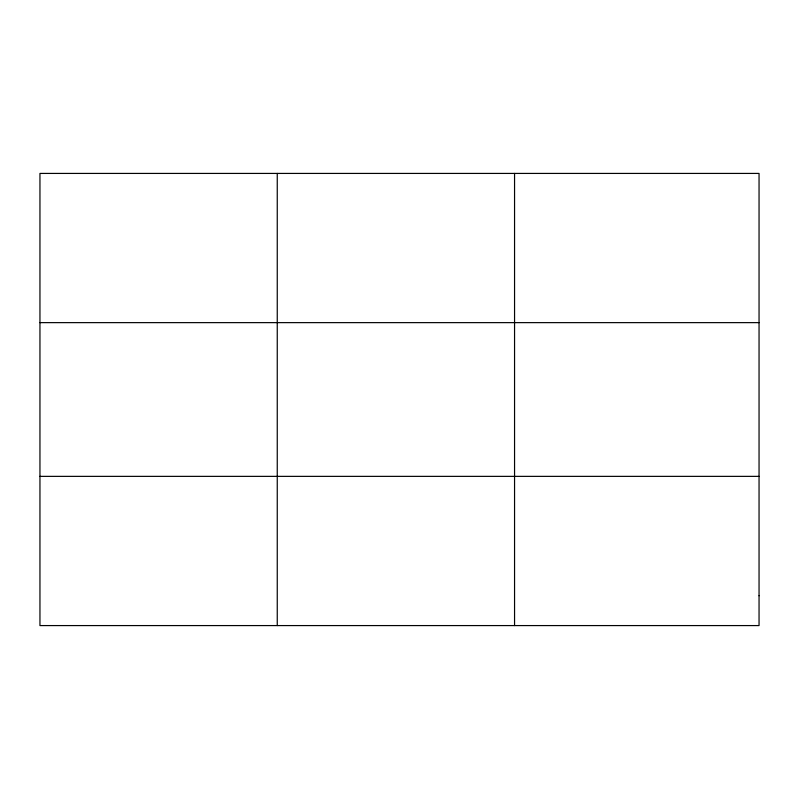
<?xml version="1.0" encoding="UTF-8"?>
<svg xmlns="http://www.w3.org/2000/svg" width="799" height="799" viewBox="0 0 799 799"><rect width="100%" height="100%" fill="white"/><g stroke="black" fill="none" stroke-linecap="round" stroke-linejoin="round"><path stroke-width="1.2" d="M277.253 625.577L277.253 173.423M514.556 625.577L514.556 173.423M39.95 322.636L759.05 322.636M39.95 476.364L759.05 476.364M759.05 595.734L759.05 625.577L39.95 625.577L39.95 173.423L759.05 173.423L759.05 595.734"/></g></svg>
